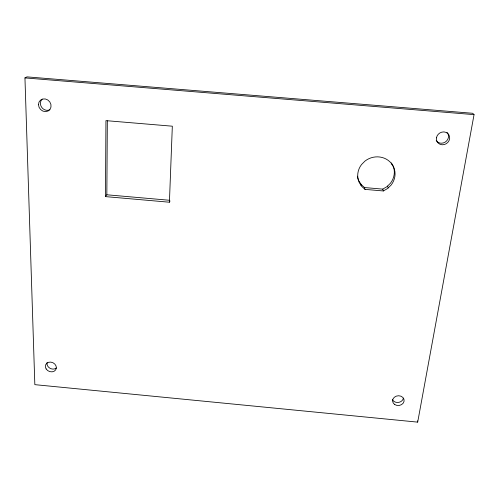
<?xml version="1.0" encoding="UTF-8"?>
<svg xmlns="http://www.w3.org/2000/svg" width="499" height="499" viewBox="0 0 499 499"><rect width="100%" height="100%" fill="white"/><g stroke="black" fill="none" stroke-linecap="round" stroke-linejoin="round"><path stroke-width="0.75" d="M105.476 196.612L105.944 120.639L172.33 126.197L169.417 202.22L105.476 196.612L106.836 194.785L107.341 120.864M417.688 422.129L474.05 114.627L472.696 113.285L26.983 76.871L24.95 77.906L34.836 384.654L417.688 422.129L417.37 420.869M169.417 202.22L170.022 200.966M357.427 176.191A18.713 17.571 -23.2 0 0 358.7 180.588L361.12 184.455L364.519 187.555L382.758 189.121L386.943 186.676L390.386 183.301A18.713 17.571 -23.2 0 0 393 165.612L391.821 163.666M383.388 190.961L387.611 188.497L391.079 185.104A18.85 17.69 -22.9 0 0 393.717 167.302L391.31 163.323A18.85 17.69 -22.9 0 0 364.962 161.096L361.513 164.57A18.85 17.69 -22.9 0 0 359.155 182.366L361.594 186.264L365.019 189.383L383.388 190.961L382.758 189.121M24.95 77.906L474.05 114.627M106.836 194.785L169.554 200.274M391.272 162.923L391.74 164.034M387.555 186.071L388.228 187.892M364.519 187.555L365.019 189.383M360.69 183.769L361.157 185.572M49.888 109.755A6.618 5.957 49.2 0 1 41.779 107.453A6.618 5.957 49.2 0 1 42.122 99.189M56.375 368.019A5.608 4.716 24 0 1 49.8 368.143A5.608 4.716 24 0 1 47.124 362.455M403.367 398.165A5.739 4.865 -5.5 0 1 398.37 402.425A5.739 4.865 -5.5 0 1 392.382 399.562M447.023 132.41A6.761 6.2 -33.4 0 1 448.501 136.951L448.439 137.406A6.761 6.2 -33.4 0 1 441.316 143.219L440.854 143.194A6.761 6.2 -33.4 0 1 436.207 140.437M436.475 137.818L436.419 138.273A6.811 6.244 -33.2 0 0 441.946 144.741L442.407 144.766A6.811 6.244 -33.2 0 0 449.593 138.909L449.655 138.454A6.811 6.244 -33.2 0 0 444.122 131.948L443.655 131.923A6.811 6.244 -33.2 0 0 436.475 137.818M38.498 104.709A6.668 5.994 49.1 0 0 48.054 111.021A6.668 5.994 49.1 0 0 47.817 99.993A6.668 5.994 49.1 0 0 38.498 104.709M46.133 368.936A5.645 4.74 23.9 0 0 55.663 369.884A5.645 4.74 23.9 0 0 50.748 362.106A5.645 4.74 23.9 0 0 46.133 368.936M394.778 404.57A5.776 4.89 -5.4 0 0 404.071 401.208A5.776 4.89 -5.4 0 0 396.243 396.144A5.776 4.89 -5.4 0 0 394.778 404.57"/></g></svg>
